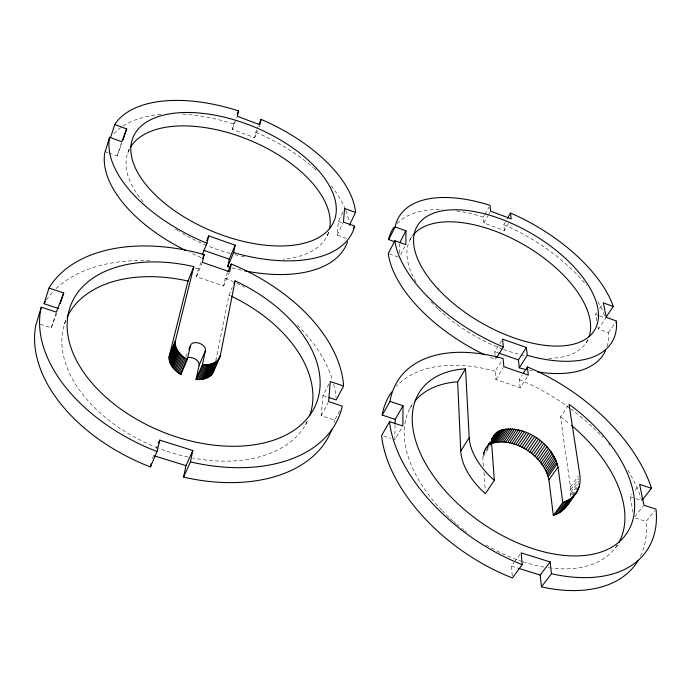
<?xml version="1.0" encoding="UTF-8"?>
<svg xmlns="http://www.w3.org/2000/svg" width="691" height="691" viewBox="0 0 691 691"><rect width="100%" height="100%" fill="white"/><g stroke="black" fill="none" stroke-linecap="round" stroke-linejoin="round"><path stroke-width="0.52" stroke-dasharray="3.46 2.59" d="M399.26 253.113L399.407 243.457M395.079 424.706L394.829 439.692L401.782 427.824M570.438 496.371L570.472 486.887L560.453 416.82L567.89 406.014M483.64 466.183C481.955 458.409 482.448 447.69 490.817 443.907M339.678 410.748L334.651 420.093L321.177 415.714L322.965 395.58L329.296 383.427M346.277 238.378L337.199 235.113L338.417 221.362L342.822 212.128M215.782 360.598L228.98 295.092L232.245 287.508M201.09 262.278L198.386 268.954L196.512 276.702L223.616 286.005L225.249 278.205L227.641 272.548M234.284 121.944L232.193 129.355L254.694 137.725L255.834 132.275L258.253 126.323M334.116 422.598L334.651 420.093M152.478 458.634L154.456 452.64M40.311 324.26L51.246 327.828L56.031 313.118M109.023 153.056L117.055 155.95L121.426 142.752M64.453 324.019L66.405 318.18M127.947 152.435L129.649 147.408M51.246 327.828L56.783 313.343M117.055 155.95L122.013 142.977M232.193 129.355L236.909 117.297M196.512 276.702L201.945 263.297M254.694 137.725L257.527 130.754M259.151 126.764L259.954 124.777M185.732 356.85L187.606 352.496M223.616 286.005L229.239 272.738M156.088 448.805L157.315 445.92M327.214 235.596L329.434 230.915M337.199 235.113L343.453 222.079M305.465 424.818L307.443 421.018M400.616 254.685L404.9 246.514M409.91 239.932L412.726 234.569M321.177 415.714L328.121 402.542M508.585 223.374L504.421 230.578L483.899 222.951L483.406 217.129L484.417 215.316M484.927 214.417L488.995 207.17M483.899 222.951L487.993 215.678M488.502 214.771L490.04 212.051M504.421 230.578L503.782 224.73L505.337 222.036M409.832 408.675L412.976 403.285M495.076 354.647L494.825 351.702L499.265 344.507M499.818 343.608L501.485 340.913M527.164 376.966L520.15 387.763L495.862 379.428L495.179 371.24L501.986 360.365M495.862 379.428L503.307 367.612M520.15 387.763L519.269 379.549L522.171 375.058M484.78 449.66L490.636 440.608M484.175 450.921L490.463 441.299M487.302 446.369L490.722 441.134M483.7 452.26L490.558 441.756M488.373 445.453L490.645 441.964M483.346 453.667L490.791 442.283M489.539 444.633L490.679 442.888M483.13 455.144L490.575 443.752M483.035 456.682L490.498 445.28M596.765 320.728L595.538 314.491L596.73 312.703M599.71 308.229L603.295 302.865M586.262 342.589L589.112 338.34M607 346.718A122.601 62.259 30.4 0 0 608.581 334.444L608.451 332.656L598.397 329.046L606.292 317.342M608.451 332.656L616.407 321.004M512.264 575.784L511.461 566.162L513.879 562.845M514.484 562.008L519.934 554.545M570.472 486.887L578.505 475.9M570.757 489.573L578.808 478.578M570.826 492.199L578.903 481.186M570.68 494.739L578.773 483.717M572.191 494.644L577.184 487.863M572.874 495.3L575.37 491.906M633.094 512.377L630.037 496.717L631.963 494.255M635.159 490.144L638.354 486.032M634.77 516.773L643.278 506.045M615.672 547.445L617.676 544.931M640.54 556.169A149.377 89.338 35 0 0 646.344 524.106L646.094 521.498L654.679 510.822M495.179 371.24L492.13 370.393A149.377 89.338 35 0 0 396.297 386.295M194.914 267.97L198.386 268.954M511.461 566.162L517.619 568.062M483.406 217.129L480.824 216.309A122.601 62.259 30.4 0 0 456.043 210.798M233.498 123.939L230.621 123.015A129.744 68.34 22.5 0 0 181.5 114.058M383.678 436.056L390.769 438.37M635.115 517.922L646.094 521.498M322.965 395.58L327.024 396.91M630.037 496.717L634.943 498.332M635.927 498.652L641.809 500.595L640.98 497.9A149.377 89.338 35 0 0 626.927 468.628M494.825 351.702L497.77 352.73M105.006 151.614L108.012 152.694M389.301 253.847L398.206 257.052M338.417 221.362L343.375 223.158M595.538 314.491L598.51 315.571M599.503 315.934L605.446 318.085M225.249 278.205L228.591 279.57A157.436 101.551 21.9 0 1 233.117 281.565M519.269 379.549L522.336 380.801A149.377 89.338 35 0 1 569.678 408.053M201.185 257.475L197.851 256.111A129.744 68.34 22.5 0 1 189.775 252.465M255.834 132.275L258.624 133.458A129.744 68.34 22.5 0 1 313.299 167.619M503.782 224.73L506.373 225.836A122.601 62.259 30.4 0 1 586.616 285.426M228.98 295.092L230.664 295.886M560.453 416.82L564.297 419.653A124.285 74.231 35 0 1 569.937 424.127M597.991 326.964L598.397 329.046M495.153 355.632L495.49 359.562L492.441 358.309A122.601 62.259 30.4 0 1 488.692 356.651M484.046 472.514L485.186 490.455M241.444 270.138A129.744 68.34 22.5 0 1 231.062 267.633M113.911 133.734A129.744 68.34 22.5 0 1 120.761 127.593M123.128 125.969A129.744 68.34 22.5 0 1 160.96 114.378M314.016 168.25A129.744 68.34 22.5 0 1 316.141 170.15M331.101 185.888A129.744 68.34 22.5 0 1 345.448 209.572M345.82 210.522A129.744 68.34 22.5 0 1 348.912 221.681M328.545 232.323A107.995 56.817 22.6 0 1 283.293 259.168M244.623 256.827A107.995 56.817 22.6 0 1 238.818 255.627M237.851 255.402A107.995 56.817 22.6 0 1 234.931 254.711M230.043 253.433A107.995 56.817 22.6 0 1 207.602 245.78M206.644 245.391A107.995 56.817 22.6 0 1 191.571 238.43M190.647 237.954A107.995 56.817 22.6 0 1 179.073 231.442M178.209 230.915A107.995 56.817 22.6 0 1 174.814 228.764M143.279 201.902A107.995 56.817 22.6 0 1 129.407 149.126M532.536 370.989A122.601 62.259 30.4 0 1 529.487 370.367M397.057 223.513A122.601 62.259 30.4 0 1 442.456 209.598M597.914 301.682A122.601 62.259 30.4 0 1 604.815 316.176M587.86 339.722A102.061 51.782 30.4 0 1 546.546 358.292M524.244 355.511A102.061 51.782 30.4 0 1 503.489 349.396M502.607 349.067A102.061 51.782 30.4 0 1 438.595 309.49M437.826 308.756A102.061 51.782 30.4 0 1 434.103 305.085M433.387 304.351A102.061 51.782 30.4 0 1 430.588 301.38M415.982 281.937A102.061 51.782 30.4 0 1 412.985 235.182M617.305 545.095A124.285 74.231 35 0 1 552.126 568.192M551.124 568.08A124.285 74.231 35 0 1 548.093 567.682M544.007 567.043A124.285 74.231 35 0 1 523.217 561.852M522.284 561.55A124.285 74.231 35 0 1 496.052 550.528M494.195 549.561A124.285 74.231 35 0 1 485.03 544.448M466.589 532.122A124.285 74.231 35 0 1 464.905 530.852M464.067 530.204A124.285 74.231 35 0 1 461.579 528.252M459.135 526.274A124.285 74.231 35 0 1 456.725 524.262M455.922 523.579A124.285 74.231 35 0 1 453.564 521.524M452.786 520.833A124.285 74.231 35 0 1 449.729 518.034M448.969 517.326A124.285 74.231 35 0 1 442.413 510.856M441.713 510.122A124.285 74.231 35 0 1 412.207 404.71M570.533 408.692A149.377 89.338 35 0 1 592.541 427.073M593.301 427.798A149.377 89.338 35 0 1 602.906 437.472M608.451 443.631A149.377 89.338 35 0 1 609.79 445.185M46.409 299.903A157.436 101.551 21.9 0 1 53.527 291.205M56.221 288.527A157.436 101.551 21.9 0 1 149.783 260.853M236.702 283.232A157.436 101.551 21.9 0 1 244.657 287.171M297.441 325.185A157.436 101.551 21.9 0 1 332.647 380.499M333.693 384.248A157.436 101.551 21.9 0 1 336.025 397.316M307.452 421.069A130.97 84.345 21.9 0 1 192.789 458.029M188.038 457.062A130.97 84.345 21.9 0 1 158.766 448.295M157.833 447.932A130.97 84.345 21.9 0 1 66.327 318.957"/><path stroke-width="1.04" d="M193.808 266.631L188.012 281.082L169.373 355.537C167.732 363.699 174.503 370.713 180.973 374.557L187.261 359.631C180.774 355.77 173.882 348.808 175.471 340.594L193.808 266.631L189.265 265.62A132.24 83.766 22.1 0 0 78.299 363.82A132.24 83.766 22.1 0 0 285.495 435.244A132.24 83.766 22.1 0 0 239.336 282.878L235.095 280.866L233.869 283.716M606.042 317.195L613.254 306.502L612.615 304.601A123.534 61.568 30.3 0 0 513.111 214.175L510.511 213.061L511.193 218.866L490.558 211.135L490.014 205.357L487.414 204.527A123.534 61.568 30.3 0 0 395.494 225.292L395.183 226.907L405.963 230.837L405.85 244.692L394.898 240.727L388.307 253.493L388.532 255.385A122.601 62.259 30.4 0 0 484.952 354.906M395.097 423.643L395.174 419.359L382.244 415.101L390.018 401.419L403.043 405.747L402.853 426.002L389.569 421.631L381.648 435.399L381.907 438.137A149.377 89.338 35 0 0 508.723 576.484L512.446 577.918L522.241 564.625L521.152 552.886L550.114 561.921L551.487 573.685L541.459 586.814L545.078 587.635A149.377 89.338 35 0 0 638.268 560.375M390.018 401.419L390.406 399.027A150.742 88.621 34.8 0 1 500.051 357.679L503.117 358.551L503.877 366.705L528.33 375.161L527.38 366.981L530.463 368.251A150.742 88.621 34.8 0 1 650.628 485.635L651.483 488.321L642.457 499.774M382.244 415.101L382.65 412.7A149.377 89.338 35 0 1 391.65 391.978M394.544 241.695L388.696 239.578L389.016 237.946A122.601 62.259 30.4 0 1 393.939 227.27M213.864 370.108C212.154 377.83 202.929 380.205 196.028 379.445L202.446 364.606C209.313 365.392 218.624 363.172 220.343 355.424L235.095 280.866M110.508 137.682L114.766 124.553L126.686 128.906L121.763 141.741L109.627 137.336L109.273 139.098A130.78 67.632 22.7 0 0 203.56 241.876L206.911 243.249L202.325 254.625M331.844 429.577A157.436 101.551 21.9 0 1 187.805 478.051L183.581 477.066L190.474 461.856L192.824 450.472L159.759 440.158L158.541 443.035M329.054 397.584L336.171 399.925L343.582 385.984L343.418 383.384A158.965 100.86 22 0 0 234.612 265.43L231.243 264.048L229.645 271.796L202.325 262.338L204.173 254.642L200.675 253.64A158.965 100.86 22 0 0 50.322 285.832L48.992 288.069L44.051 303.712L58.631 308.514M230.215 267.391L227.685 266.666L233.618 252.595L235.147 245.184L208.682 235.881L206.782 240.606M349.326 225.318L355.554 212.448L355.399 210.643A130.78 67.632 22.7 0 0 263.876 120.579L261.068 119.379L259.954 124.777L237.307 116.287L238.585 110.931L235.691 109.99A130.78 67.632 22.7 0 0 115.708 123.076L114.766 124.553M183.581 477.066L185.974 465.639L192.824 450.472M227.685 266.666L229.248 259.194L235.147 245.184M202.446 364.606L205.469 350.501A7.903 4.984 22.1 0 0 199.077 343.151A7.903 4.984 22.1 0 0 190.509 345.56L188.85 349.525M196.028 379.445L199.112 365.271L205.469 350.501M187.261 359.631L190.509 345.56M180.973 374.557L181.681 371.533M41.305 307.193L40.691 309.801A158.965 100.86 22 0 0 152.858 449.893L157.047 451.499L150.474 466.909L146.319 465.328A157.436 101.551 21.9 0 1 35.707 325.591L41.305 307.193L56.351 312.133L63.71 292.967L48.992 288.069M553.318 515.426L562.768 502.538L558.008 467.021C552.29 443.372 524.884 424.265 500.725 430.234L492.182 443.277C516.16 437.066 543.532 456.224 548.896 479.822L553.318 515.426C565.1 512.247 570.714 500.18 577.356 491.163C580.103 485.998 580.613 479.917 579.74 474.207L569.038 404.356L572.925 407.206A125.416 73.635 34.8 0 1 613.012 546.434A125.416 73.635 34.8 0 1 442.905 488.105A125.416 73.635 34.8 0 1 461.821 369.106L465.527 368.83L469.224 437.679A62.544 36.632 34.7 0 0 492.061 478.336L494.324 480.357L485.393 493.624L483.156 491.612A61.983 36.934 34.9 0 1 460.767 450.964L457.649 381.838L465.527 368.83M157.047 451.499L159.759 440.158M206.911 243.249L208.682 235.881M150.474 466.909L151.225 463.808M355.554 212.448L344.576 208.44L343.453 222.079L354.613 226.13L354.207 227.788A130.78 67.632 22.7 0 1 237.022 253.58L233.618 252.595M109.627 137.336L104.643 153.393A129.744 68.34 22.5 0 0 185.352 250.315M60.221 303.651L63.71 292.967M123.015 139.962L126.686 128.906M500.725 430.234C495.248 432.177 491.474 437.723 491.647 443.527L494.324 480.357M237.41 113.937L238.585 110.931M202.627 258.46L204.173 254.642M259.056 124.337L261.068 119.379M169.373 355.537L175.471 340.594M169.183 356.478L175.289 341.527M169.088 357.446L175.194 342.494M169.079 358.439L175.194 343.479M169.157 359.45L175.281 344.489M169.33 360.477L175.454 345.517M169.589 361.514L175.721 346.554M169.934 362.559L176.084 347.59M170.375 363.604L176.525 348.644M170.893 364.658L177.06 349.689M171.498 365.694L177.673 350.726M172.189 366.722L178.373 351.762M172.957 367.742L179.15 352.781M173.795 368.744L179.997 353.775M174.711 369.711L180.93 354.759M175.695 370.661L181.923 355.71M176.741 371.585L182.985 356.625M177.855 372.466L184.108 357.515M179.012 373.313L185.283 358.37M180.23 374.116L186.51 359.173M228.047 271.606L231.243 264.048M196.857 379.514L203.275 364.675M198.231 379.558L204.666 364.727M199.587 379.532L206.022 364.71M200.9 379.437L207.352 364.623M202.187 379.273L208.639 364.477M203.422 379.057L209.883 364.261M204.605 378.763L211.075 363.984M205.737 378.418L212.215 363.639M206.816 378.003L213.294 363.241M207.836 377.536L214.314 362.775M208.777 377.001L215.264 362.257M209.658 376.422L216.145 361.687M210.47 375.783L216.957 361.056M211.196 375.101L217.691 360.374M211.852 374.367L218.339 359.648M212.422 373.589L220.343 355.424M212.914 372.769L220.118 356.34M565.307 507.79L568.615 502.504M353.256 228.911L354.613 226.13M388.696 239.578L395.183 226.907M399.873 242.55L405.963 230.837M507.401 218.442L510.511 213.061M395.174 419.359L403.043 405.747M44.051 303.712L45.373 301.449M496.613 357.757L503.333 346.934L502.599 339.108L526.361 347.461L527.285 355.312L519.287 367.811L522.258 368.649A122.601 62.259 30.4 0 0 526.404 369.676M519.287 367.811L518.431 359.925L526.361 347.461M460.767 450.964L469.224 437.679M523.329 373.261L527.38 366.981M491.474 439.519L494.894 434.276M491.603 439.545L492.743 437.792M491.862 439.39L495.844 433.283M491.785 440.219L496.907 432.376M491.819 441.143L498.081 431.564M491.387 443.035L499.351 430.847M493.642 442.758L502.184 429.724M495.188 442.335L503.73 429.318M496.803 442.024L505.354 429.016M498.496 441.817L507.056 428.817M500.249 441.713L508.818 428.731M502.072 441.713L510.64 428.748M503.938 441.825L512.515 428.869M505.847 442.041L514.432 429.094M507.79 442.361L516.393 429.431M509.768 442.784L518.388 429.862M511.772 443.311L520.401 430.398M513.784 443.933L522.431 431.029M515.814 444.65L524.469 431.754M517.835 445.462L526.507 432.583M519.848 446.369L528.537 433.499M521.852 447.353L530.558 434.492M523.83 448.433L532.554 435.58M525.782 449.582L534.523 436.747M527.699 450.817L536.458 437.982M529.574 452.121L538.349 439.286M531.388 453.486L540.189 440.668M533.158 454.911L541.977 442.102M534.851 456.397L543.696 443.596M536.484 457.934L545.346 445.134M538.039 459.524L546.927 446.723M539.516 461.139L548.421 448.347M540.898 462.797L549.82 450.005M542.193 464.482L551.133 451.689M543.385 466.183L552.351 453.4M544.473 467.911L553.456 455.119M545.458 469.638L554.458 456.846M546.331 471.366L555.348 458.574M547.082 473.093L556.125 460.301M547.721 474.812L556.782 462.02M548.239 476.505L557.317 463.713M548.896 479.822L558.008 467.021M555.236 514.76L564.694 501.891L571.302 498.246L576.156 493.149M557.62 513.707L567.078 500.845M559.831 512.472L569.28 499.628M577.875 488.511L579.127 486.81M561.852 511.072L571.302 498.246M576.467 491.595L578.35 489.047M563.675 509.5L573.124 496.699M567.95 503.92L577.356 491.163M541.459 586.814L540.198 575.033L550.114 561.921M562.768 502.538L564.694 501.891M457.649 381.838L453.961 382.149A124.285 74.231 35 0 0 414.954 401.03M188.012 281.082L183.504 280.097A130.97 84.345 21.9 0 0 67.217 316.996M551.487 573.685L555.132 574.523A150.742 88.621 34.8 0 0 656.269 511.781L655.992 509.181L643.934 505.216L639.633 484.382L651.483 488.321M190.474 461.856L194.741 462.866A158.965 100.86 22 0 0 341.674 408.554L342.2 406.066L328.614 401.601L330.272 381.562L343.582 385.984M527.285 355.312L530.282 356.167A123.534 61.568 30.3 0 0 616.562 322.783L616.407 321.004L606.292 317.342L603.295 302.865L613.254 306.502M154.248 455.844L185.974 465.639M518.647 568.382L540.198 575.033M203.992 250.401L229.248 259.194M498.755 353.075L518.431 359.925M522.241 564.625L518.483 563.174A150.742 88.621 34.8 0 1 389.854 424.36L389.569 421.631M503.333 346.934L500.267 345.664A123.534 61.568 30.3 0 1 395.14 242.61L394.898 240.727M231.502 296.284L233.187 297.078A130.97 84.345 21.9 0 1 309.853 415.248M130.288 147.546A107.995 56.817 22.6 0 1 248.786 139.841A107.995 56.817 22.6 0 1 329.486 228.911M347.547 241.79A129.744 68.34 22.5 0 1 244.528 270.777M413.512 234.56A102.061 51.782 30.4 0 1 524.409 245.08A102.061 51.782 30.4 0 1 589.095 336.672M605.61 350.432A122.601 62.259 30.4 0 1 537.555 371.879M571.517 425.44A124.285 74.231 35 0 1 618.773 542.66M187.08 357.713A7.826 5.027 22 0 1 195.458 359.173A7.826 5.027 22 0 1 199.112 365.271M162.67 201.582A108.858 56.23 22.7 0 0 333.433 222.485A108.858 56.23 22.7 0 0 204.614 113.583A108.858 56.23 22.7 0 0 162.67 201.582M437.904 288.829A102.838 51.203 30.3 0 0 594.251 330.704A102.838 51.203 30.3 0 0 485.911 214.193A102.838 51.203 30.3 0 0 437.904 288.829"/></g></svg>
